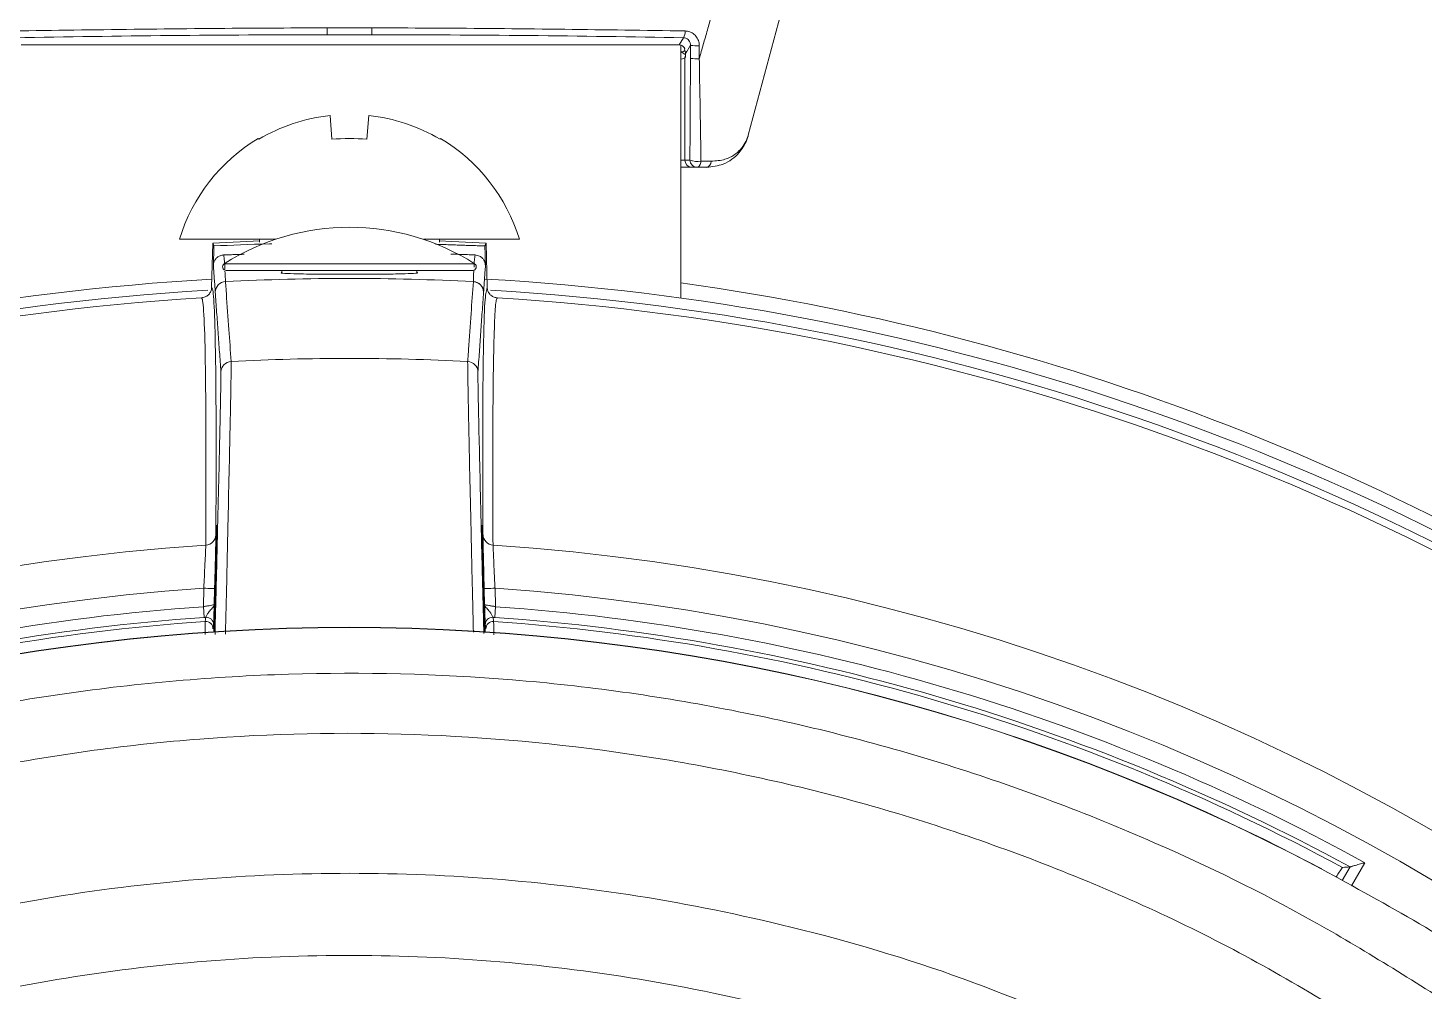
# Model space of a CAD drawing. Extents: x 2 to 136, y 1 to 99.
# Drawn here: x 128.4 to 130.339, y 47.671 to 49.009 of the extents above; entities that cross this region are included whole.
import ezdxf

# ---------------------------------------------------------------- set-up
doc = ezdxf.new("R2010")
doc.units = 0
doc.header["$MEASUREMENT"] = 0
doc.linetypes.add('SLD-Solid', pattern=[0])
doc.layers.add('OBJECT', color=7, linetype='CONTINUOUS')

msp = doc.modelspace()

# ---------------------------------------------------------------- linework, layer by layer
at = {"layer": 'OBJECT', "linetype": 'SLD-Solid', "lineweight": 15}
for p, q in [((128.8155, 49.0086), (128.8777, 49.0086)), ((128.8777, 48.9992), (128.8156, 48.9992)), ((129.3047, 48.9851), (129.3106, 48.9949)), ((128.3908, 48.9851), (129.3025, 48.9851)), ((128.3908, 48.9851), (129.3025, 48.9851)), ((129.3047, 48.9851), (129.3025, 48.9851)), ((129.3025, 48.9851), (129.3025, 48.9851)), ((129.3046, 48.9851), (129.3047, 48.9851)), ((129.3066, 48.9848), (129.3066, 48.6335)), ((129.312, 48.9796), (129.3122, 48.98)), ((129.3131, 48.9683), (129.3124, 48.967)), ((129.3203, 48.9845), (129.3132, 48.9726)), ((129.3132, 48.9726), (129.3132, 48.9702)), ((129.3124, 48.967), (129.3124, 48.825)), ((128.8223, 48.8541), (128.8198, 48.8871)), ((128.8734, 48.8871), (128.8709, 48.8541)), ((128.7201, 48.8551), (128.7209, 48.8541)), ((128.9724, 48.8541), (128.9731, 48.8551)), ((129.3066, 48.825), (129.3124, 48.825)), ((129.3223, 48.815), (129.3067, 48.815)), ((129.3124, 48.825), (129.3194, 48.825)), ((129.3294, 48.815), (129.3223, 48.815)), ((128.6106, 48.715), (128.744, 48.715)), ((128.657, 48.7097), (128.6553, 48.6483)), ((128.7216, 48.715), (128.7216, 48.7111)), ((128.9493, 48.715), (129.0826, 48.715)), ((128.9716, 48.7111), (128.9716, 48.715)), ((129.0363, 48.7097), (129.0379, 48.6483)), ((129.0205, 48.681), (128.6728, 48.681)), ((129.0178, 48.6717), (128.6755, 48.6717)), ((128.7529, 48.6717), (128.7529, 48.6687)), ((128.9404, 48.6687), (128.9404, 48.6717)), ((128.6438, 48.2047), (128.6444, 48.2302)), ((128.6594, 48.2299), (128.6588, 48.2075)), ((129.0344, 48.2075), (129.0338, 48.2299)), ((129.0488, 48.2302), (129.0495, 48.2047)), ((128.6448, 48.1897), (128.6438, 48.2047)), ((129.0495, 48.2047), (129.0484, 48.1897)), ((130.2566, 47.849), (130.2381, 47.8168)), ((130.225, 47.8241), (130.236, 47.8432))]:
    msp.add_line(p, q, dxfattribs=at)
at = {"layer": 'OBJECT', "linetype": 'SLD-Solid', "lineweight": 15, "flags": 128}
for points in [[(129.4716, 49.125), (129.4361, 48.9923), (129.4005, 48.8595)], [(129.3025, 48.9851), (129.303, 48.9851), (129.3046, 48.9851)], [(129.3347, 48.8236), (129.3345, 48.8219), (129.3341, 48.8202), (129.3336, 48.8187), (129.3329, 48.8174), (129.3322, 48.8164), (129.3313, 48.8156), (129.3304, 48.8152), (129.3294, 48.815)], [(128.657, 48.7097), (128.7043, 48.712), (128.7216, 48.7127)], [(128.9716, 48.7127), (128.9889, 48.712), (129.0363, 48.7097)], [(128.6594, 48.2299), (128.6591, 48.2299), (128.6583, 48.2299), (128.6569, 48.2299), (128.655, 48.23), (128.6528, 48.23), (128.6502, 48.2301), (128.6474, 48.2302), (128.6444, 48.2302)], [(129.0488, 48.2302), (129.0459, 48.2302), (129.0431, 48.2301), (129.0405, 48.23), (129.0382, 48.23), (129.0363, 48.2299), (129.035, 48.2299), (129.0341, 48.2299), (129.0338, 48.2299)]]:
    msp.add_lwpolyline(points, dxfattribs=at)
at = {"layer": 'OBJECT', "linetype": 'SLD-Solid', "lineweight": 15}
for centre, radius, start, end in [((128.8466, 45.29), 6.655, 198.09222, 54.2519), ((128.8466, 45.29), 6.555, 126.37982, 288.09222), ((128.8466, 45.29), 6.5028, 126.71932, 288.09222), ((128.8466, 45.29), 6.4944, 126.7749, 288.09222), ((128.8466, 45.29), 6.3069, 128.05888, 288.09222), ((129.2974, 49.0028), 0.0153, 329.2138, 5.9962), ((129.3073, 48.9825), 0.00733, 262.3713, 315.0111), ((129.3223, 48.967), 0.00992, 156.6514, 180.2695), ((129.3293, 49.0516), 0.0678, 262.3865, 272.6802), ((129.3292, 49.0335), 0.0678, 262.387, 272.68), ((128.8466, 48.6416), 0.2469, 96.217, 120.6029), ((128.8467, 48.6416), 0.2469, 59.3971, 83.783), ((128.8466, 48.6434), 0.2466, 120.8571, 163.1157), ((128.8466, 48.5458), 0.3092, 85.4885, 94.5115), ((128.8466, 48.6434), 0.2466, 16.8843, 59.1429), ((129.3224, 48.825), 0.00999, 179.9611, 269.96), ((129.3297, 48.8527), 0.0296, 249.6957, 279.7783), ((129.3294, 48.825), 0.00999, 179.9611, 269.96), ((129.3408, 48.8229), 0.00813, 282.1964, 2.4274), ((128.8466, 48.4088), 0.323, 57.4319, 122.5681), ((128.6755, 48.6767), 0.005, 122.5681, 270), ((129.0178, 48.6767), 0.005, 270, 57.4319), ((128.8466, 45.29), 3.375, 93.2438, 123.2401), ((128.8466, 45.29), 3.3706, 87.0742, 92.9258), ((128.8466, 45.29), 3.375, 56.7599, 86.8016), ((128.8466, 45.29), 3.36, 93.3521, 125.6636), ((128.6753, 48.6412), 0.015, 92.9181, 178.4866), ((128.6753, 48.6412), 0.015, 92.9033, 178.4721), ((128.6607, 48.6416), 0.000338, 182.1993, 183.4077), ((129.0179, 48.6412), 0.015, 33.3784, 87.0708), ((129.0179, 48.6412), 0.015, 1.5134, 87.0819), ((129.0179, 48.6412), 0.015, 1.5082, 33.3598), ((129.0326, 48.6416), 0.000338, 356.5923, 357.8007), ((128.8466, 45.29), 3.36, 54.3364, 86.6557), ((128.8466, 45.33), 3.356, 54.3132, 82.1218), ((128.8466, 45.29), 3.35, 93.5142, 125.5044), ((128.8466, 45.29), 3.35, 54.4956, 86.4858), ((128.6832, 48.5303), 0.015, 92.8803, 178.4867), ((128.8466, 45.29), 3.2595, 87.1121, 92.8879), ((129.0101, 48.5303), 0.015, 1.5133, 87.1197), ((128.8466, 45.29), 3.0068, 93.8025, 160.2009), ((128.6463, 48.3051), 0.0149, 273.5675, 358.3078), ((129.047, 48.3051), 0.0149, 181.6922, 266.4325), ((128.8466, 45.29), 3.0068, 19.7991, 86.1975), ((128.8466, 45.29), 2.9472, 93.9337, 159.5632), ((128.8466, 45.29), 2.9472, 20.4368, 86.0663), ((128.8466, 45.29), 2.9217, 93.9812, 118.8549), ((128.8466, 45.29), 2.9217, 61.1451, 86.0188), ((128.8466, 45.29), 2.9067, 93.9812, 118.5533), ((128.8466, 45.29), 2.901, 93.9579, 118.3816), ((128.8461, 45.2905), 2.8855, 62.0886, 117.9114), ((128.8461, 45.2905), 2.8851, 62.0886, 117.9114), ((128.6471, 48.1741), 0.01, 358.5077, 93.9575), ((128.648, 48.1799), 0.01, 358.5078, 93.9304), ((129.0452, 48.1799), 0.01, 86.0696, 181.4922), ((129.0462, 48.1741), 0.01, 86.0425, 181.4923), ((128.8466, 45.29), 2.901, 61.6184, 86.0421), ((128.8466, 45.29), 2.9067, 61.4467, 86.0188)]:
    msp.add_arc(centre, radius, start, end, dxfattribs=at)
for centre, major_axis, ratio, start_param, end_param in [((128.8466, 48.8047), (2.2237, 0), 0.08749, 1.584758, 1.780996), ((128.8466, 48.8047), (2.2237, 0), 0.08749, 1.360597, 1.556834), ((129.3069, 48.9788), (-0.004, 0.0117), 0.411517, 4.017722, 4.639287), ((129.3157, 48.9559), (-0.002, 0.016), 0.100662, 0.19789, 0.670591), ((129.3256, 48.9559), (-0.008, 0.0234), 0.411517, 0.403428, 0.777439), ((129.2974, 48.9671), (0.015, 0), 0.145814, 5.375576, 6.230825), ((128.6543, 47.9953), (0.0084, 0.3225), 0.002524, 5.286347, 7.28196), ((129.0389, 47.9953), (-0.0084, 0.3225), 0.002524, 5.285885, 7.280024), ((131.9172, 43.5172), (4.6065, -2.6595), 0.745432, 2.319076, 2.32127)]:
    msp.add_ellipse(centre, major_axis=major_axis, ratio=ratio, start_param=start_param, end_param=end_param, dxfattribs=at)
for points in [[(129.3324, 48.9658), (129.3773, 49.125)], [(128.8155, 49.0086), (128.8155, 49.0086)], [(128.8777, 49.0086), (128.8777, 49.0086)], [(129.3202, 48.9663), (129.3203, 48.9845)], [(129.3324, 48.9839), (129.3324, 48.9658)], [(129.3194, 48.825), (129.3202, 48.9663)], [(129.3425, 48.815), (129.3294, 48.815)], [(129.3347, 48.8236), (129.3489, 48.8233)], [(128.657, 48.7097), (128.6585, 48.7057)], [(128.6585, 48.7057), (128.6578, 48.6788)], [(129.0347, 48.7057), (128.966, 48.7081)], [(129.0347, 48.7057), (129.0363, 48.7097)], [(129.0355, 48.6788), (129.0347, 48.7057)], [(128.6603, 48.6416), (128.6578, 48.6788)], [(128.672, 48.6933), (128.7006, 48.6942)], [(128.9874, 48.6944), (129.0212, 48.6933)], [(129.0355, 48.6788), (129.0329, 48.6416)], [(128.6738, 48.6706), (128.6746, 48.6562)], [(128.6553, 48.6483), (128.6556, 48.6478)], [(128.6682, 48.5307), (128.6603, 48.6416)], [(129.0329, 48.6416), (129.0251, 48.5307)], [(129.0376, 48.6463), (129.0379, 48.6483)], [(128.6474, 48.1899), (128.6448, 48.1897)], [(128.658, 48.1797), (128.6571, 48.1739)], [(129.0362, 48.1739), (129.0352, 48.1797)], [(129.0484, 48.1897), (129.0459, 48.1899)], [(130.236, 47.8432), (130.236, 47.8432)]]:
    msp.add_open_spline(points, degree=1, dxfattribs=at)
for points, knots in [([(128.8155, 49.0086), (128.8088, 49.0086), (128.7755, 49.0086), (128.6295, 49.0081), (128.4918, 49.006), (128.3806, 49.0044)], [0, 0, 0, 0, 0.045653, 0.228294, 1, 1, 1, 1]), ([(128.8155, 49.0086), (128.8155, 49.0075), (128.8155, 49.0053), (128.8155, 49.0024), (128.8155, 49.0003), (128.8156, 48.9994), (128.8156, 48.9993), (128.8156, 48.9992)], [0, 0, 0, 0, 0.235914, 0.471834, 0.707753, 0.925409, 1, 1, 1, 1]), ([(128.8777, 49.0086), (128.8777, 49.0075), (128.8777, 49.0053), (128.8777, 49.0024), (128.8777, 49.0003), (128.8777, 48.9994), (128.8777, 48.9993), (128.8777, 48.9992)], [0, 0, 0, 0, 0.235914, 0.471834, 0.707753, 0.925409, 1, 1, 1, 1]), ([(128.8777, 49.0086), (128.8844, 49.0086), (128.9177, 49.0086), (129.0638, 49.0081), (129.2014, 49.006), (129.3127, 49.0044)], [0, 0, 0, 0, 0.045653, 0.228294, 1, 1, 1, 1]), ([(129.3203, 48.9845), (129.3202, 48.9857), (129.3199, 48.988), (129.3182, 48.9912), (129.3156, 48.9936), (129.3128, 48.9948), (129.3111, 48.9949), (129.3106, 48.9949)], [0, 0, 0, 0, 0.219004, 0.437499, 0.669164, 0.907194, 1, 1, 1, 1]), ([(129.3127, 49.0044), (129.315, 49.0041), (129.3195, 49.0036), (129.3255, 48.9999), (129.33, 48.9945), (129.3322, 48.9888), (129.3324, 48.9852), (129.3324, 48.9839)], [0, 0, 0, 0, 0.219063, 0.43802, 0.659217, 0.879998, 1, 1, 1, 1]), ([(129.3047, 48.9851), (129.3053, 48.985), (129.3065, 48.9849), (129.3086, 48.9842), (129.3108, 48.9825), (129.3117, 48.981), (129.3122, 48.98)], [0, 0, 0, 0, 0.116462, 0.26945, 0.542699, 1, 1, 1, 1]), ([(129.3134, 48.9715), (129.3132, 48.9716), (129.3127, 48.9718), (129.3096, 48.9734), (129.3074, 48.9752), (129.3067, 48.9751), (129.3066, 48.975)], [0, 0, 0, 0, 0.276382, 0.561762, 0.909297, 1, 1, 1, 1]), ([(129.3132, 48.9702), (129.3132, 48.9699), (129.3132, 48.9693), (129.3132, 48.9687), (129.3131, 48.9684), (129.3131, 48.9683), (129.3131, 48.9683)], [0, 0, 0, 0, 0.44109, 0.822085, 0.939407, 1, 1, 1, 1]), ([(129.3324, 48.9658), (129.3325, 48.9591), (129.3331, 48.9259), (129.334, 48.8783), (129.3345, 48.8378), (129.3347, 48.8236)], [0, 0, 0, 0, 0.139683, 0.698663, 1, 1, 1, 1]), ([(129.4005, 48.8595), (129.4004, 48.8594), (129.4002, 48.8586), (129.3995, 48.856), (129.3964, 48.8475), (129.3874, 48.8332), (129.3689, 48.8183), (129.3505, 48.816), (129.3425, 48.815)], [0, 0, 0, 0, 0.003659, 0.034965, 0.112488, 0.381452, 0.732442, 1, 1, 1, 1]), ([(129.3489, 48.8233), (129.3556, 48.8239), (129.3726, 48.8254), (129.3906, 48.8386), (129.3982, 48.8517), (129.4003, 48.8588), (129.4004, 48.8594), (129.4005, 48.8595)], [0, 0, 0, 0, 0.244744, 0.626729, 0.967928, 0.996144, 1, 1, 1, 1]), ([(128.7389, 48.7086), (128.7379, 48.7085), (128.7078, 48.7081), (128.6827, 48.7069), (128.6585, 48.7057)], [0, 0, 0, 0, 0.035338, 1, 1, 1, 1]), ([(128.6578, 48.6788), (128.6579, 48.6802), (128.6583, 48.6831), (128.6602, 48.6869), (128.6631, 48.6901), (128.6671, 48.6926), (128.6703, 48.693), (128.672, 48.6933)], [0, 0, 0, 0, 0.172104, 0.343699, 0.527172, 0.746258, 1, 1, 1, 1]), ([(128.672, 48.6933), (128.6721, 48.6931), (128.6722, 48.6925), (128.6726, 48.6893), (128.6732, 48.6845), (128.6736, 48.6761), (128.6737, 48.6733)], [0, 0, 0, 0, 0.034441, 0.172207, 0.723274, 1, 1, 1, 1]), ([(129.0196, 48.6762), (129.0196, 48.6767), (129.0201, 48.6856), (129.0207, 48.6896), (129.0212, 48.6933)], [0, 0, 0, 0, 0.05593, 1, 1, 1, 1]), ([(129.0212, 48.6933), (129.0233, 48.6929), (129.0271, 48.6923), (129.0314, 48.689), (129.0342, 48.6849), (129.0353, 48.6813), (129.0354, 48.6792), (129.0355, 48.6788)], [0, 0, 0, 0, 0.308562, 0.55172, 0.748639, 0.946745, 1, 1, 1, 1]), ([(128.7792, 48.6669), (128.7725, 48.667), (128.759, 48.6674), (128.7507, 48.668), (128.752, 48.6686), (128.7523, 48.6687)], [0, 0, 0, 0, 0.428805, 0.857606, 1, 1, 1, 1]), ([(128.9409, 48.6687), (128.9412, 48.6685), (128.9425, 48.668), (128.9335, 48.6674), (128.9149, 48.6668), (128.888, 48.6666), (128.8565, 48.6665), (128.824, 48.6665), (128.7973, 48.6666), (128.7842, 48.6668), (128.7792, 48.6669)], [0, 0, 0, 0, 0.050575, 0.193953, 0.337211, 0.480415, 0.623619, 0.766833, 0.91005, 1, 1, 1, 1]), ([(129.0187, 48.6562), (129.0187, 48.6566), (129.0187, 48.6586), (129.019, 48.6646), (129.0192, 48.6689), (129.0194, 48.6721)], [0, 0, 0, 0, 0.065499, 0.327495, 1, 1, 1, 1]), ([(128.6413, 48.6337), (128.6429, 48.634), (128.6463, 48.6345), (128.6506, 48.6374), (128.6538, 48.6414), (128.6551, 48.6453), (128.6553, 48.6476), (128.6553, 48.6483)], [0, 0, 0, 0, 0.227366, 0.454733, 0.6821, 0.909465, 1, 1, 1, 1]), ([(128.6556, 48.6478), (128.6559, 48.6474), (128.6573, 48.6456), (128.6593, 48.6211), (128.6609, 48.554), (128.6617, 48.4523), (128.6614, 48.3539), (128.6612, 48.3046)], [0, 0, 0, 0, 0.062862, 0.296808, 0.530754, 0.765377, 1, 1, 1, 1]), ([(128.6746, 48.6562), (128.6746, 48.6559), (128.6747, 48.6546), (128.6751, 48.6491), (128.6766, 48.6272), (128.6791, 48.5915), (128.6814, 48.5601), (128.6824, 48.5453)], [0, 0, 0, 0, 0.007069, 0.035343, 0.14844, 0.600828, 1, 1, 1, 1]), ([(129.0108, 48.5453), (129.0109, 48.5456), (129.0109, 48.5469), (129.0113, 48.5524), (129.0129, 48.5743), (129.0154, 48.61), (129.0176, 48.6414), (129.0187, 48.6562)], [0, 0, 0, 0, 0.007069, 0.035343, 0.14844, 0.600828, 1, 1, 1, 1]), ([(129.032, 48.3046), (129.0319, 48.3578), (129.0315, 48.464), (129.0325, 48.5684), (129.0344, 48.6345), (129.0366, 48.6425), (129.0376, 48.6463)], [0, 0, 0, 0, 0.255416, 0.510832, 0.767124, 1, 1, 1, 1]), ([(129.0379, 48.6483), (129.0381, 48.6466), (129.0385, 48.6432), (129.0412, 48.6388), (129.0451, 48.6355), (129.049, 48.634), (129.0513, 48.6338), (129.052, 48.6337)], [0, 0, 0, 0, 0.227367, 0.454729, 0.682095, 0.90946, 1, 1, 1, 1]), ([(128.6472, 48.2902), (128.6472, 48.2913), (128.6472, 48.2971), (128.6473, 48.3212), (128.6475, 48.3778), (128.6474, 48.4535), (128.6468, 48.5382), (128.6453, 48.6043), (128.6432, 48.6315), (128.6417, 48.6333), (128.6413, 48.6337)], [0, 0, 0, 0, 0.005085, 0.025423, 0.106777, 0.26949, 0.432262, 0.675585, 0.919105, 1, 1, 1, 1]), ([(129.052, 48.6337), (129.0516, 48.6333), (129.0503, 48.6319), (129.0486, 48.614), (129.047, 48.5702), (129.046, 48.5015), (129.0456, 48.4108), (129.0459, 48.3304), (129.046, 48.2902)], [0, 0, 0, 0, 0.080895, 0.258852, 0.443965, 0.629078, 0.814539, 1, 1, 1, 1]), ([(128.6824, 48.5453), (128.6824, 48.5427), (128.6825, 48.5373), (128.682, 48.5074), (128.6811, 48.4618), (128.6798, 48.4009), (128.6781, 48.326), (128.6764, 48.2474), (128.6751, 48.1909), (128.6745, 48.1664)], [0, 0, 0, 0, 0.147804, 0.295607, 0.443399, 0.591192, 0.739144, 0.887098, 1, 1, 1, 1]), ([(129.0187, 48.169), (129.0183, 48.1874), (129.0171, 48.2384), (129.0154, 48.3131), (129.0137, 48.3903), (129.0123, 48.4538), (129.0114, 48.5019), (129.011, 48.526), (129.0108, 48.5407), (129.0108, 48.5434), (129.0108, 48.5453)], [0, 0, 0, 0, 0.084303, 0.234051, 0.383419, 0.532785, 0.681644, 0.830502, 0.872584, 1, 1, 1, 1]), ([(128.66, 48.1661), (128.6605, 48.1882), (128.6619, 48.2416), (128.6637, 48.3166), (128.6654, 48.3898), (128.6668, 48.4492), (128.6677, 48.4937), (128.6682, 48.5229), (128.6682, 48.5281), (128.6682, 48.5307)], [0, 0, 0, 0, 0.105398, 0.25461, 0.40382, 0.552862, 0.701903, 0.850951, 1, 1, 1, 1]), ([(129.0251, 48.5307), (129.0251, 48.5276), (129.025, 48.5216), (129.0256, 48.4881), (129.0266, 48.4415), (129.0281, 48.3794), (129.0298, 48.304), (129.0316, 48.2324), (129.0328, 48.1839), (129.0332, 48.1673)], [0, 0, 0, 0, 0.170408, 0.320196, 0.469985, 0.620292, 0.7706, 0.921299, 1, 1, 1, 1]), ([(128.6444, 48.2302), (128.6448, 48.2371), (128.6454, 48.2507), (128.6463, 48.2688), (128.6469, 48.2825), (128.6472, 48.2886), (128.6472, 48.2899), (128.6472, 48.2902)], [0, 0, 0, 0, 0.233391, 0.466665, 0.699222, 0.930629, 1, 1, 1, 1]), ([(128.6612, 48.3046), (128.6612, 48.3043), (128.6612, 48.3027), (128.661, 48.295), (128.6607, 48.278), (128.6601, 48.2553), (128.6597, 48.2384), (128.6594, 48.2299)], [0, 0, 0, 0, 0.069456, 0.301091, 0.533716, 0.766868, 1, 1, 1, 1]), ([(129.0338, 48.2299), (129.0337, 48.2326), (129.0334, 48.2437), (129.033, 48.2629), (129.0324, 48.2838), (129.0321, 48.2992), (129.032, 48.3028), (129.032, 48.3046)], [0, 0, 0, 0, 0.07496, 0.307216, 0.538491, 0.769236, 1, 1, 1, 1]), ([(129.046, 48.2902), (129.0461, 48.2887), (129.0462, 48.2858), (129.0467, 48.2735), (129.0475, 48.2568), (129.0482, 48.2414), (129.0487, 48.2324), (129.0488, 48.2302)], [0, 0, 0, 0, 0.230508, 0.461127, 0.692467, 0.924948, 1, 1, 1, 1]), ([(128.6438, 48.2047), (128.6448, 48.2048), (128.6476, 48.2053), (128.6518, 48.206), (128.6556, 48.2067), (128.6583, 48.2073), (128.6587, 48.2074), (128.6588, 48.2075)], [0, 0, 0, 0, 0.136594, 0.353061, 0.567998, 0.781371, 1, 1, 1, 1]), ([(128.6474, 48.1899), (128.6475, 48.1901), (128.6478, 48.1906), (128.649, 48.1937), (128.6519, 48.1982), (128.6557, 48.202), (128.6579, 48.2046), (128.6587, 48.2062), (128.6588, 48.2071), (128.6588, 48.2075), (128.6588, 48.2075)], [0, 0, 0, 0, 0.140931, 0.288784, 0.468867, 0.6962, 0.839459, 0.916871, 0.995593, 1, 1, 1, 1]), ([(128.6588, 48.2075), (128.6588, 48.2075), (128.6588, 48.2061), (128.6587, 48.2034), (128.6586, 48.1982), (128.6584, 48.1918), (128.6582, 48.1853), (128.6581, 48.1807), (128.6581, 48.18), (128.658, 48.1797)], [0, 0, 0, 0, 0.004583, 0.103029, 0.201438, 0.395254, 0.602166, 0.800953, 1, 1, 1, 1]), ([(129.0352, 48.1797), (129.0352, 48.18), (129.0351, 48.1807), (129.035, 48.1853), (129.0348, 48.1918), (129.0346, 48.1982), (129.0345, 48.2034), (129.0344, 48.2061), (129.0344, 48.2075), (129.0344, 48.2075)], [0, 0, 0, 0, 0.199047, 0.397834, 0.604746, 0.798562, 0.896971, 0.995417, 1, 1, 1, 1]), ([(129.0344, 48.2075), (129.0344, 48.2075), (129.0344, 48.2071), (129.0346, 48.2062), (129.0354, 48.2046), (129.0375, 48.202), (129.0413, 48.1982), (129.0442, 48.1937), (129.0454, 48.1906), (129.0457, 48.1901), (129.0459, 48.1899)], [0, 0, 0, 0, 0.004407, 0.083129, 0.160541, 0.3038, 0.531133, 0.711216, 0.859069, 1, 1, 1, 1]), ([(129.0344, 48.2075), (129.0345, 48.2075), (129.0346, 48.2074), (129.0364, 48.2069), (129.0398, 48.2063), (129.0444, 48.2055), (129.0478, 48.205), (129.0495, 48.2047)], [0, 0, 0, 0, 0.13523, 0.349501, 0.56542, 0.782492, 1, 1, 1, 1]), ([(128.6461, 48.1658), (128.6461, 48.1691), (128.6462, 48.1772), (128.6463, 48.1829), (128.6464, 48.1838), (128.6464, 48.1841)], [0, 0, 0, 0, 0.303314, 0.741144, 1, 1, 1, 1]), ([(128.6464, 48.1841), (128.6464, 48.1842), (128.6465, 48.1848), (128.6468, 48.1867), (128.6471, 48.1886), (128.6474, 48.1899)], [0, 0, 0, 0, 0.061262, 0.306306, 1, 1, 1, 1]), ([(129.0459, 48.1899), (129.0459, 48.1898), (129.046, 48.1892), (129.0463, 48.1873), (129.0466, 48.1854), (129.0469, 48.1841)], [0, 0, 0, 0, 0.061262, 0.306306, 1, 1, 1, 1]), ([(129.0469, 48.1841), (129.0469, 48.1833), (129.0469, 48.1816), (129.047, 48.1741), (129.0471, 48.1672), (129.0471, 48.1656)], [0, 0, 0, 0, 0.432486, 0.864798, 1, 1, 1, 1]), ([(127.2999, 47.6413), (127.3877, 47.696), (127.5636, 47.8057), (127.8486, 47.932), (128.1447, 48.0283), (128.4506, 48.0895), (128.7614, 48.1166), (129.0723, 48.109), (129.379, 48.0661), (129.678, 47.9903), (129.9468, 47.8891), (130.1857, 47.7723), (130.3235, 47.6849), (130.3923, 47.6413)], [0, 0, 0, 0, 0.094729, 0.189754, 0.284474, 0.379253, 0.474339, 0.569114, 0.662863, 0.756911, 0.850666, 0.925332, 1, 1, 1, 1]), ([(130.3378, 47.5715), (130.2537, 47.6243), (130.0854, 47.73), (129.8126, 47.8521), (129.5289, 47.9456), (129.2357, 48.0054), (128.9377, 48.0326), (128.6396, 48.0265), (128.3454, 47.9865), (128.0587, 47.9149), (127.7972, 47.8178), (127.5614, 47.7032), (127.4234, 47.6154), (127.3545, 47.5715)], [0, 0, 0, 0, 0.094108, 0.188508, 0.282606, 0.376776, 0.471253, 0.56542, 0.658464, 0.751806, 0.844857, 0.922428, 1, 1, 1, 1]), ([(130.2566, 47.849), (130.2566, 47.849), (130.2545, 47.8484), (130.2499, 47.8471), (130.2437, 47.8454), (130.2391, 47.8441), (130.2366, 47.8434), (130.2362, 47.8432), (130.236, 47.8432)], [0, 0, 0, 0, 0.005425, 0.223558, 0.511223, 0.716486, 0.857854, 1, 1, 1, 1]), ([(127.7762, 47.5995), (127.8406, 47.6273), (127.9694, 47.683), (128.1725, 47.7468), (128.3819, 47.7949), (128.5948, 47.8249), (128.8074, 47.8368), (129.0203, 47.8313), (129.2341, 47.8078), (129.4571, 47.7635), (129.6866, 47.6975), (129.8393, 47.6323), (129.916, 47.5995)], [0, 0, 0, 0, 0.095398, 0.190796, 0.288955, 0.387113, 0.482516, 0.577919, 0.676107, 0.774295, 0.886604, 1, 1, 1, 1]), ([(130.4627, 47.6834), (130.4196, 47.7107), (130.333, 47.7657), (130.2422, 47.8151), (130.1967, 47.84)], [0, 0, 0, 0, 0.497922, 1, 1, 1, 1]), ([(130.2256, 47.8423), (130.2252, 47.8419), (130.2243, 47.841), (130.221, 47.836), (130.2175, 47.8303), (130.2166, 47.8288)], [0, 0, 0, 0, 0.37266, 0.840633, 1, 1, 1, 1]), ([(129.874, 47.4961), (129.8118, 47.5228), (129.6873, 47.5763), (129.491, 47.6373), (129.2887, 47.6833), (129.0831, 47.7117), (128.8778, 47.7228), (128.6722, 47.717), (128.4659, 47.6938), (128.2525, 47.651), (128.0346, 47.5881), (127.8906, 47.5269), (127.8182, 47.4961)], [0, 0, 0, 0, 0.095908, 0.191815, 0.290502, 0.38919, 0.485101, 0.581012, 0.679721, 0.77843, 0.888705, 1, 1, 1, 1])]:
    msp.add_open_spline(points, degree=3, knots=knots, dxfattribs=at)

doc.saveas('drawing.dxf')
